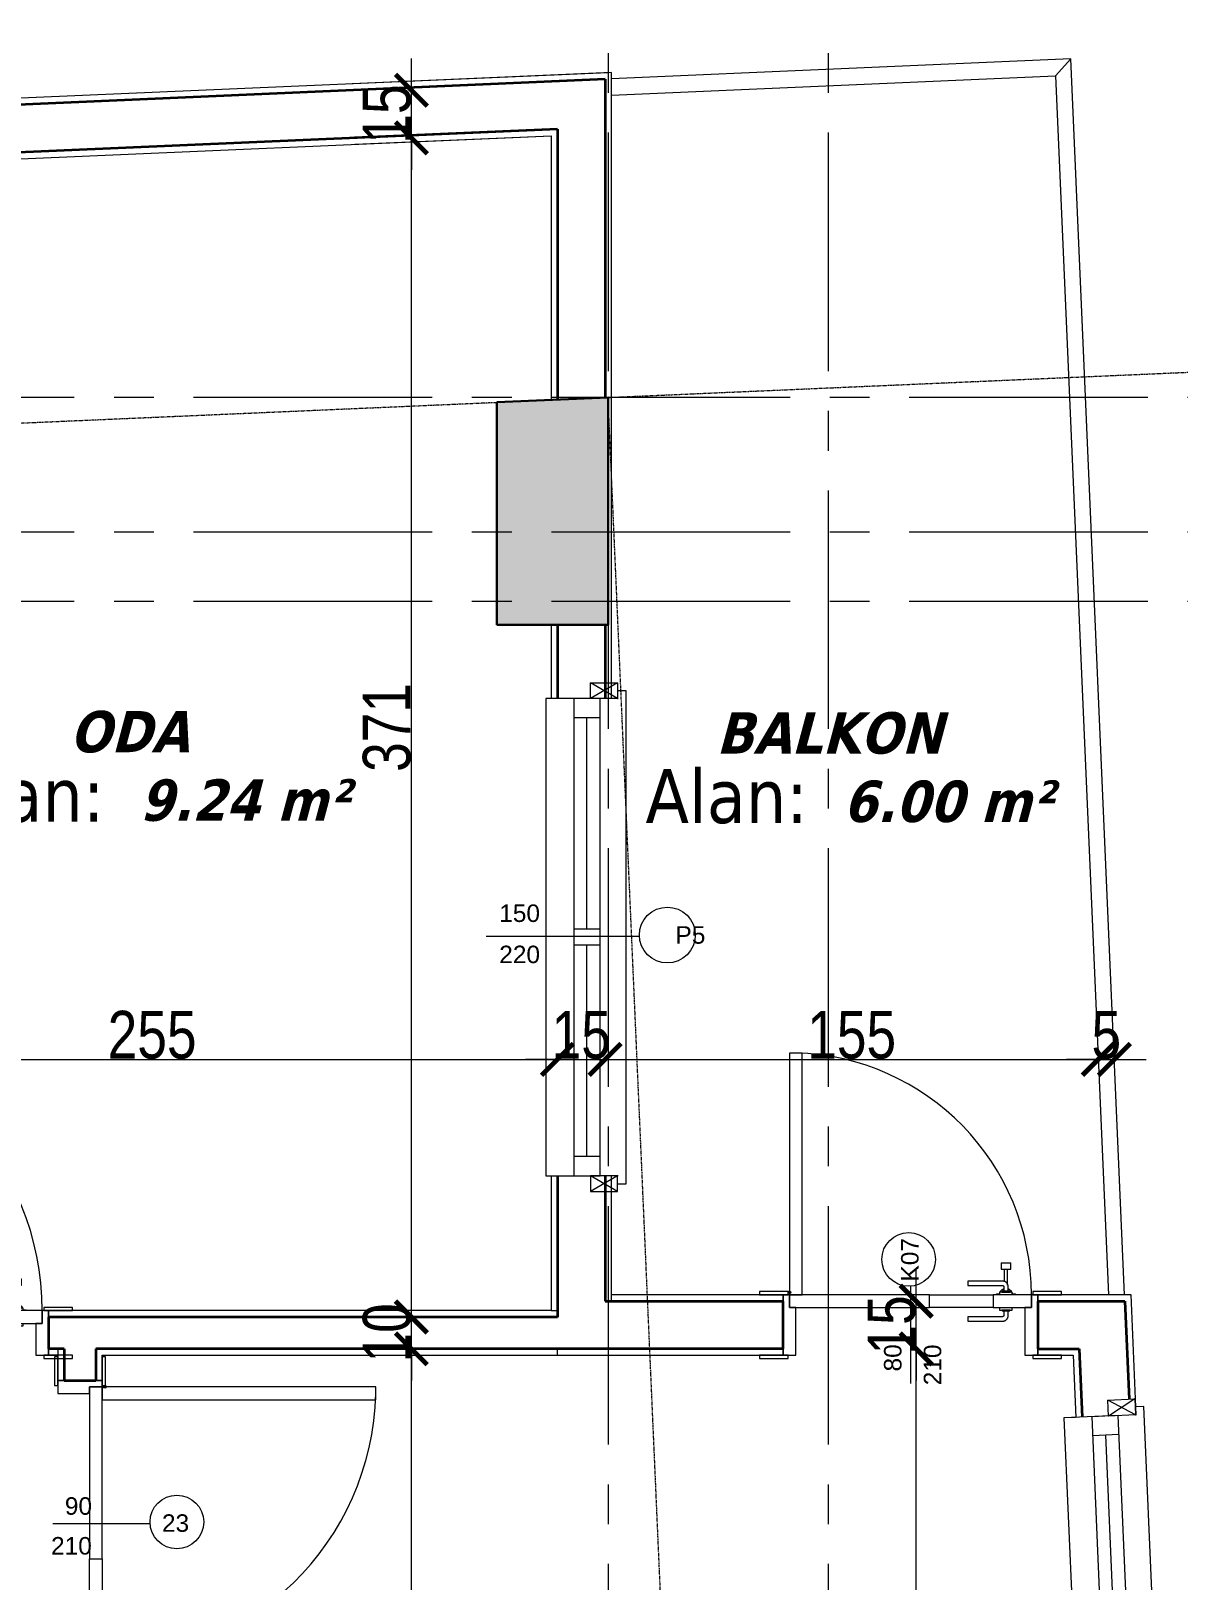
# Model space of a CAD drawing. Header units: millimetres. Extents: x 1373 to 40779, y 1939 to 6439.
# Drawn here: x 15272.8 to 15633.3, y 4583.9 to 5070.9 of the extents above; entities that cross this region are included whole.
import ezdxf

# ---------------------------------------------------------------- set-up
doc = ezdxf.new("R2010")
doc.units = ezdxf.units.MM
doc.linetypes.add('IMPORT-CENTER2', pattern=[112.5, 75, -12.5, 12.5, -12.5])
doc.linetypes.add('Sovrapposto', pattern=[0.396875, 0.238125, -0.15875])
for name, color, linetype, lineweight in [('A-AREA-IDEN', 2, 'Continuous', 18), ('A-DETL', 6, 'Continuous', 30), ('A-DETL-GENF', 92, 'Continuous', 18), ('A-DOOR', 31, 'Continuous', 18), ('A-DOOR-FRAM', 31, 'Continuous', 18), ('A-DOOR-IDEN', 31, 'Continuous', 18), ('A-FLOR-HRAL', 11, 'Continuous', 18), ('A-GLAZ', 151, 'Continuous', 18), ('A-GLAZ-IDEN', 152, 'Continuous', 18), ('A-GLAZ-SILL', 1, 'Continuous', 9), ('A-WALL', 20, 'Continuous', 9), ('A-WALL-FNSH', 113, 'Continuous', 18), ('ESYA', 3, 'Continuous', 25), ('HESAPLAMALAR', 2, 'Continuous', 30), ('OLCUIC', 241, 'Continuous', 20), ('S-GRID', 252, 'IMPORT-CENTER2', 5)]:
    doc.layers.add(name, color=color, linetype=linetype, lineweight=lineweight)
doc.styles.add('50', font='arial.ttf', dxfattribs={"width": 0.8})
doc.styles.add('Arial_4', font='arial.ttf', dxfattribs={"height": 5.5})
doc.styles.add('Tahoma_6', font='tahoma.ttf', dxfattribs={"height": 0.17})
doc.styles.add('Tahoma_B_I', font='', dxfattribs={"height": 11})
doc.styles.get('Tahoma_B_I').set_extended_font_data('Tahoma', italic=True, bold=True)
doc.dimstyles.new('NERGİS', dxfattribs={"dimtxt": 15, "dimasz": 10, "dimexe": 20, "dimexo": 150, "dimgap": 0, "dimtad": 1, "dimdec": 0, "dimzin": 1, "dimtxsty": '50', "dimblk": 'ARCHTICK', "dimcen": 0, "dimse1": 1, "dimse2": 1, "dimclrd": 56, "dimclrt": 56, "dimazin": 3, "dimtfac": 1, "dimtdec": 0, "dimtix": 1, "dimtmove": 2, "dimatfit": 2, "dimldrblk": 'DOTSMALL', "dimlwd": 0, "dimlwe": -1, "dimarcsym": 0})

# ---------------------------------------------------------------- blocks, each defined once
blk = doc.blocks.new('_MB_KAPI_CAMLI_B - _m_kapı_90_camlı-2078664-1_ NORMAL KAT')
at = {"layer": 'A-DOOR'}
for p, q in [((-44, 93), (-48, 93)), ((-48, 93), (-48, 7)), ((-44, 7), (-44, 93)), ((28.5, 17), (28.5, 15)), ((28.5, 17), (30, 17)), ((28.5, 15), (30, 15)), ((29.5, 15), (29.5, 11.05)), ((30, 17), (31.5, 17)), ((30, 15), (31.5, 15)), ((30.5, 10), (30.5, 15)), ((31.5, 15), (31.5, 17)), ((29, 11.3), (18, 11.3)), ((18, 11.3), (18, 9.9)), ((18, 9.9), (29, 9.9)), ((-48, 7), (-44, 7)), ((6, 7), (-48, 7)), ((-48, 7), (-48, 3)), ((6, 3), (6, 7)), ((6, 7), (26, 7)), ((38, 7), (26, 7)), ((26, 7), (26, 3)), ((27, 7.3), (27, 7)), ((27, 7.3), (28.04, 7.3)), ((28, 7.8), (28, 7)), ((28.09, 7.8), (28, 7.8)), ((28.67, 7.8), (28, 7.8)), ((28.67, 7.8), (31.33, 7.8)), ((28.78, 8.1), (28.78, 7.8)), ((28.94, 8.1), (28.78, 8.1)), ((31.22, 8.1), (28.78, 8.1)), ((29.3, 9.6), (29.3, 8.1)), ((30.7, 8.1), (30.7, 9.6)), ((31.22, 8.1), (31.06, 8.1)), ((31.22, 7.8), (31.22, 8.1)), ((32, 7.8), (31.33, 7.8)), ((32, 7.8), (31.91, 7.8)), ((31.96, 7.3), (33, 7.3)), ((32, 7), (32, 7.8)), ((33, 7), (33, 7.3)), ((40, 7), (38, 7)), ((38, 3), (38, 7)), ((-48, 3), (6, 3)), ((26, 3), (6, 3)), ((29, 0.1), (18, 0.1)), ((18, 0.1), (18, -1.3)), ((26, 3), (38, 3)), ((28, 3), (28, 2.2)), ((28, 2.2), (28.67, 2.2)), ((28, 2.2), (28.09, 2.2)), ((31.33, 2.2), (28.67, 2.2)), ((28.78, 2.2), (28.78, 1.9)), ((28.78, 1.9), (31.22, 1.9)), ((28.78, 1.9), (28.94, 1.9)), ((29.3, 1.9), (29.3, 0.4)), ((30.7, 0.4), (30.7, 1.9)), ((31.06, 1.9), (31.22, 1.9)), ((31.22, 1.9), (31.22, 2.2)), ((31.33, 2.2), (32, 2.2)), ((31.91, 2.2), (32, 2.2)), ((32, 2.2), (32, 3)), ((18, -1.3), (29, -1.3))]:
    blk.add_line(p, q, dxfattribs=at)
at = {"layer": 'A-DOOR', "flags": 128}
for points in [[(30.7, 9.6), (30.7, 9.67), (30.69, 9.74), (30.69, 9.8), (30.68, 9.87), (30.67, 9.94), (30.65, 10), (30.63, 10.07), (30.61, 10.13), (30.59, 10.2), (30.57, 10.26), (30.54, 10.32), (30.51, 10.39), (30.48, 10.44), (30.44, 10.5), (30.4, 10.56), (30.36, 10.62), (30.32, 10.67), (30.28, 10.72), (30.23, 10.77), (30.18, 10.82), (30.13, 10.87), (30.08, 10.91), (30.03, 10.95), (29.97, 10.99), (29.92, 11.03), (29.86, 11.07), (29.8, 11.1), (29.74, 11.13), (29.68, 11.16), (29.62, 11.18), (29.55, 11.21), (29.49, 11.23), (29.42, 11.25), (29.36, 11.26), (29.29, 11.28), (29.22, 11.29), (29.15, 11.29), (29.09, 11.3), (29.02, 11.3), (29, 11.3)], [(29, 9.9), (29.01, 9.9), (29.02, 9.9), (29.04, 9.9), (29.05, 9.9), (29.06, 9.89), (29.07, 9.89), (29.08, 9.89), (29.09, 9.88), (29.11, 9.88), (29.12, 9.88), (29.13, 9.87), (29.14, 9.87), (29.15, 9.86), (29.16, 9.85), (29.17, 9.85), (29.18, 9.84), (29.19, 9.83), (29.2, 9.83), (29.21, 9.82), (29.22, 9.81), (29.22, 9.8), (29.23, 9.79), (29.24, 9.78), (29.25, 9.77), (29.25, 9.76), (29.26, 9.75), (29.26, 9.74), (29.27, 9.73), (29.28, 9.72), (29.28, 9.71), (29.28, 9.7), (29.29, 9.69), (29.29, 9.67), (29.29, 9.66), (29.3, 9.65), (29.3, 9.64), (29.3, 9.63), (29.3, 9.62), (29.3, 9.6), (29.3, 9.6)], [(28.02, 7.3), (28.04, 7.38), (28.05, 7.46), (28.07, 7.53), (28.1, 7.61)], [(28.18, 7.83), (28.22, 7.91), (28.26, 7.98), (28.3, 8.05), (28.34, 8.11), (28.38, 8.18), (28.43, 8.24), (28.48, 8.3), (28.54, 8.36), (28.59, 8.42), (28.65, 8.48), (28.71, 8.53), (28.77, 8.58), (28.84, 8.63), (28.9, 8.67), (28.97, 8.72), (29.04, 8.75), (29.11, 8.79), (29.18, 8.83), (29.19, 8.83)], [(29.19, 8.83), (29.21, 8.84), (29.23, 8.85), (29.25, 8.86), (29.27, 8.87), (29.28, 8.88), (29.3, 8.89), (29.32, 8.91)], [(30.68, 8.91), (30.7, 8.9), (30.71, 8.88), (30.73, 8.87), (30.75, 8.86), (30.77, 8.85), (30.79, 8.84), (30.8, 8.83), (30.81, 8.83)], [(30.81, 8.83), (30.88, 8.8), (30.95, 8.76), (31.02, 8.72), (31.09, 8.68), (31.15, 8.63), (31.22, 8.59), (31.28, 8.54), (31.34, 8.48), (31.4, 8.43), (31.46, 8.37), (31.51, 8.31), (31.56, 8.25), (31.61, 8.19), (31.66, 8.12), (31.7, 8.06), (31.74, 7.99), (31.78, 7.92), (31.81, 7.84), (31.85, 7.77)], [(31.92, 7.55), (31.94, 7.47), (31.96, 7.39), (31.98, 7.31), (31.98, 7.3)], [(29, -1.3), (29.07, -1.3), (29.14, -1.29), (29.2, -1.29), (29.27, -1.28), (29.34, -1.27), (29.4, -1.25), (29.47, -1.23), (29.53, -1.21), (29.6, -1.19), (29.66, -1.17), (29.72, -1.14), (29.79, -1.11), (29.84, -1.08), (29.9, -1.04), (29.96, -1), (30.02, -0.96), (30.07, -0.92), (30.12, -0.88), (30.17, -0.83), (30.22, -0.78), (30.27, -0.73), (30.31, -0.68), (30.35, -0.63), (30.39, -0.57), (30.43, -0.52), (30.47, -0.46), (30.5, -0.4), (30.53, -0.34), (30.56, -0.28), (30.58, -0.22), (30.61, -0.15), (30.63, -0.09), (30.65, -0.02), (30.66, 0.04), (30.68, 0.11), (30.69, 0.18), (30.69, 0.25), (30.7, 0.31), (30.7, 0.38), (30.7, 0.4)], [(29.3, 0.4), (29.3, 0.39), (29.3, 0.38), (29.3, 0.36), (29.3, 0.35), (29.29, 0.34), (29.29, 0.33), (29.29, 0.32), (29.28, 0.31), (29.28, 0.29), (29.28, 0.28), (29.27, 0.27), (29.27, 0.26), (29.26, 0.25), (29.25, 0.24), (29.25, 0.23), (29.24, 0.22), (29.23, 0.21), (29.23, 0.2), (29.22, 0.19), (29.21, 0.18), (29.2, 0.18), (29.19, 0.17), (29.18, 0.16), (29.17, 0.15), (29.16, 0.15), (29.15, 0.14), (29.14, 0.14), (29.13, 0.13), (29.12, 0.12), (29.11, 0.12), (29.1, 0.12), (29.09, 0.11), (29.07, 0.11), (29.06, 0.11), (29.05, 0.1), (29.04, 0.1), (29.03, 0.1), (29.02, 0.1), (29, 0.1), (29, 0.1)]]:
    blk.add_lwpolyline(points, dxfattribs=at)
at = {"layer": 'A-DOOR'}
blk.add_circle((-48.06, 7.77), 0.42, dxfattribs=at)
blk.add_arc((-48, 7), 86.02, 0, 88.6357, dxfattribs=at)
at = {"layer": 'A-DOOR-FRAM'}
for p, q in [((-48.5, 8), (-57.5, 8)), ((-57.5, 8), (-57.5, 7)), ((-57.5, 7), (-48.5, 7)), ((-48, 7), (-50, 7)), ((-50, 7), (-50, -7)), ((-48.5, 7), (-48.5, 8)), ((-48, 3), (-48, 7)), ((40, 7), (38, 7)), ((38, 7), (38, 3)), ((47.5, 8), (38.5, 8)), ((38.5, 8), (38.5, 7)), ((38.5, 7), (47.5, 7)), ((40, -7), (40, 7)), ((47.5, 7), (47.5, 8)), ((-46, 3), (-48, 3)), ((-46, -7), (-46, 3)), ((38, 3), (36, 3)), ((36, 3), (36, -7)), ((-48.5, -7), (-57.5, -7)), ((-57.5, -7), (-57.5, -8)), ((-57.5, -8), (-48.5, -8)), ((-50, -7), (-46, -7)), ((-48.5, -8), (-48.5, -7)), ((36, -7), (40, -7)), ((47.5, -7), (38.5, -7)), ((38.5, -7), (38.5, -8)), ((38.5, -8), (47.5, -8)), ((47.5, -8), (47.5, -7))]:
    blk.add_line(p, q, dxfattribs=at)
blk = doc.blocks.new('_MB_KAPI_CAMLI_B - _m_kapı_80_camlı-2079422-1_ NORMAL KAT')
at = {"layer": 'A-DOOR'}
for p, q in [((-39, 85.5), (-43, 85.5)), ((-43, 85.5), (-43, 9.5)), ((-39, 9.5), (-39, 85.5)), ((23.5, 19.5), (23.5, 17.5)), ((23.5, 19.5), (25, 19.5)), ((25, 19.5), (26.5, 19.5)), ((26.5, 17.5), (26.5, 19.5)), ((23.5, 17.5), (25, 17.5)), ((24.5, 17.5), (24.5, 13.55)), ((25, 17.5), (26.5, 17.5)), ((25.5, 12.5), (25.5, 17.5)), ((24, 13.8), (13, 13.8)), ((13, 13.8), (13, 12.4)), ((13, 12.4), (24, 12.4)), ((22, 9.8), (22, 9.5)), ((22, 9.8), (23.04, 9.8)), ((23, 10.3), (23, 9.5)), ((23.09, 10.3), (23, 10.3)), ((23.67, 10.3), (23, 10.3)), ((23.67, 10.3), (26.33, 10.3)), ((23.78, 10.6), (23.78, 10.3)), ((23.94, 10.6), (23.78, 10.6)), ((26.22, 10.6), (23.78, 10.6)), ((24.3, 12.1), (24.3, 10.6)), ((25.7, 10.6), (25.7, 12.1)), ((26.22, 10.6), (26.06, 10.6)), ((26.22, 10.3), (26.22, 10.6)), ((27, 10.3), (26.33, 10.3)), ((27, 10.3), (26.91, 10.3)), ((26.96, 9.8), (28, 9.8)), ((27, 9.5), (27, 10.3)), ((28, 9.5), (28, 9.8)), ((-43, 9.5), (-39, 9.5)), ((1, 9.5), (-43, 9.5)), ((-43, 9.5), (-43, 5.5)), ((-43, 5.5), (1, 5.5)), ((1, 5.5), (1, 9.5)), ((1, 9.5), (21, 9.5)), ((21, 5.5), (1, 5.5)), ((33, 9.5), (21, 9.5)), ((21, 9.5), (21, 5.5)), ((21, 5.5), (33, 5.5)), ((23, 5.5), (23, 4.7)), ((27, 4.7), (27, 5.5)), ((35, 9.5), (33, 9.5)), ((33, 5.5), (33, 9.5)), ((24, 2.6), (13, 2.6)), ((13, 2.6), (13, 1.2)), ((13, 1.2), (24, 1.2)), ((23, 4.7), (23.67, 4.7)), ((23, 4.7), (23.09, 4.7)), ((26.33, 4.7), (23.67, 4.7)), ((23.78, 4.7), (23.78, 4.4)), ((23.78, 4.4), (26.22, 4.4)), ((23.78, 4.4), (23.94, 4.4)), ((24.3, 4.4), (24.3, 2.9)), ((25.7, 2.9), (25.7, 4.4)), ((26.06, 4.4), (26.22, 4.4)), ((26.22, 4.4), (26.22, 4.7)), ((26.33, 4.7), (27, 4.7)), ((26.91, 4.7), (27, 4.7))]:
    blk.add_line(p, q, dxfattribs=at)
at = {"layer": 'A-DOOR', "flags": 128}
for points in [[(23.02, 9.8), (23.04, 9.88), (23.05, 9.96), (23.07, 10.03), (23.1, 10.11)], [(23.18, 10.33), (23.22, 10.41), (23.26, 10.48), (23.3, 10.55), (23.34, 10.61), (23.38, 10.68), (23.43, 10.74), (23.48, 10.8), (23.54, 10.86), (23.59, 10.92), (23.65, 10.98), (23.71, 11.03), (23.77, 11.08), (23.84, 11.13), (23.9, 11.17), (23.97, 11.22), (24.04, 11.25), (24.11, 11.29), (24.18, 11.33), (24.19, 11.33)], [(25.7, 12.1), (25.7, 12.17), (25.69, 12.24), (25.69, 12.3), (25.68, 12.37), (25.67, 12.44), (25.65, 12.5), (25.63, 12.57), (25.61, 12.63), (25.59, 12.7), (25.57, 12.76), (25.54, 12.82), (25.51, 12.89), (25.48, 12.94), (25.44, 13), (25.4, 13.06), (25.36, 13.12), (25.32, 13.17), (25.28, 13.22), (25.23, 13.27), (25.18, 13.32), (25.13, 13.37), (25.08, 13.41), (25.03, 13.45), (24.97, 13.49), (24.92, 13.53), (24.86, 13.57), (24.8, 13.6), (24.74, 13.63), (24.68, 13.66), (24.62, 13.68), (24.55, 13.71), (24.49, 13.73), (24.42, 13.75), (24.36, 13.76), (24.29, 13.78), (24.22, 13.79), (24.15, 13.79), (24.09, 13.8), (24.02, 13.8), (24, 13.8)], [(24, 12.4), (24.01, 12.4), (24.02, 12.4), (24.04, 12.4), (24.05, 12.4), (24.06, 12.39), (24.07, 12.39), (24.08, 12.39), (24.09, 12.38), (24.11, 12.38), (24.12, 12.38), (24.13, 12.37), (24.14, 12.37), (24.15, 12.36), (24.16, 12.35), (24.17, 12.35), (24.18, 12.34), (24.19, 12.33), (24.2, 12.33), (24.21, 12.32), (24.22, 12.31), (24.22, 12.3), (24.23, 12.29), (24.24, 12.28), (24.25, 12.27), (24.25, 12.26), (24.26, 12.25), (24.26, 12.24), (24.27, 12.23), (24.28, 12.22), (24.28, 12.21), (24.28, 12.2), (24.29, 12.19), (24.29, 12.17), (24.29, 12.16), (24.3, 12.15), (24.3, 12.14), (24.3, 12.13), (24.3, 12.12), (24.3, 12.1), (24.3, 12.1)], [(24.19, 11.33), (24.21, 11.34), (24.23, 11.35), (24.25, 11.36), (24.27, 11.37), (24.28, 11.38), (24.3, 11.39), (24.32, 11.41)], [(25.68, 11.41), (25.7, 11.4), (25.71, 11.38), (25.73, 11.37), (25.75, 11.36), (25.77, 11.35), (25.79, 11.34), (25.8, 11.33), (25.81, 11.33)], [(25.81, 11.33), (25.88, 11.3), (25.95, 11.26), (26.02, 11.22), (26.09, 11.18), (26.15, 11.13), (26.22, 11.09), (26.28, 11.04), (26.34, 10.98), (26.4, 10.93), (26.46, 10.87), (26.51, 10.81), (26.56, 10.75), (26.61, 10.69), (26.66, 10.62), (26.7, 10.56), (26.74, 10.49), (26.78, 10.42), (26.81, 10.34), (26.85, 10.27)], [(26.92, 10.05), (26.94, 9.97), (26.96, 9.89), (26.98, 9.81), (26.98, 9.8)], [(24, 1.2), (24.07, 1.2), (24.14, 1.21), (24.2, 1.21), (24.27, 1.22), (24.34, 1.23), (24.4, 1.25), (24.47, 1.27), (24.53, 1.29), (24.6, 1.31), (24.66, 1.33), (24.72, 1.36), (24.79, 1.39), (24.84, 1.42), (24.9, 1.46), (24.96, 1.5), (25.02, 1.54), (25.07, 1.58), (25.12, 1.62), (25.17, 1.67), (25.22, 1.72), (25.27, 1.77), (25.31, 1.82), (25.35, 1.87), (25.39, 1.93), (25.43, 1.98), (25.47, 2.04), (25.5, 2.1), (25.53, 2.16), (25.56, 2.22), (25.58, 2.28), (25.61, 2.35), (25.63, 2.41), (25.65, 2.48), (25.66, 2.54), (25.68, 2.61), (25.69, 2.68), (25.69, 2.75), (25.7, 2.81), (25.7, 2.88), (25.7, 2.9)], [(24.3, 2.9), (24.3, 2.89), (24.3, 2.88), (24.3, 2.86), (24.3, 2.85), (24.29, 2.84), (24.29, 2.83), (24.29, 2.82), (24.28, 2.81), (24.28, 2.79), (24.28, 2.78), (24.27, 2.77), (24.27, 2.76), (24.26, 2.75), (24.25, 2.74), (24.25, 2.73), (24.24, 2.72), (24.23, 2.71), (24.23, 2.7), (24.22, 2.69), (24.21, 2.68), (24.2, 2.68), (24.19, 2.67), (24.18, 2.66), (24.17, 2.65), (24.16, 2.65), (24.15, 2.64), (24.14, 2.64), (24.13, 2.63), (24.12, 2.62), (24.11, 2.62), (24.1, 2.62), (24.09, 2.61), (24.07, 2.61), (24.06, 2.61), (24.05, 2.6), (24.04, 2.6), (24.03, 2.6), (24.02, 2.6), (24, 2.6), (24, 2.6)]]:
    blk.add_lwpolyline(points, dxfattribs=at)
at = {"layer": 'A-DOOR'}
blk.add_circle((-43.06, 10.27), 0.42, dxfattribs=at)
blk.add_arc((-43, 9.5), 76.02, 0, 88.5487, dxfattribs=at)
at = {"layer": 'A-DOOR-FRAM'}
for p, q in [((-43.5, 10.5), (-52.5, 10.5)), ((-52.5, 10.5), (-52.5, 9.5)), ((-43.5, 9.5), (-43.5, 10.5)), ((42.5, 10.5), (33.5, 10.5)), ((33.5, 10.5), (33.5, 9.5)), ((42.5, 9.5), (42.5, 10.5)), ((-52.5, 9.5), (-43.5, 9.5)), ((-43, 9.5), (-45, 9.5)), ((-45, 9.5), (-45, -9.5)), ((-43, 5.5), (-43, 9.5)), ((-41, 5.5), (-43, 5.5)), ((-41, -9.5), (-41, 5.5)), ((33, 5.5), (31, 5.5)), ((31, 5.5), (31, -9.5)), ((35, 9.5), (33, 9.5)), ((33, 9.5), (33, 5.5)), ((33.5, 9.5), (42.5, 9.5)), ((35, -9.5), (35, 9.5)), ((-43.5, -9.5), (-52.5, -9.5)), ((-52.5, -9.5), (-52.5, -10.5)), ((-45, -9.5), (-41, -9.5)), ((-43.5, -10.5), (-43.5, -9.5)), ((31, -9.5), (35, -9.5)), ((42.5, -9.5), (33.5, -9.5)), ((33.5, -9.5), (33.5, -10.5)), ((42.5, -10.5), (42.5, -9.5)), ((-52.5, -10.5), (-43.5, -10.5)), ((33.5, -10.5), (42.5, -10.5))]:
    blk.add_line(p, q, dxfattribs=at)
blk = doc.blocks.new('Dbl Plain - 150-150 2-1964452-1_ NORMAL KAT')
at = {"layer": 'A-GLAZ'}
for p, q in [((-103.5, 14.1), (-103.5, -2.95)), ((46.5, 14.1), (-103.5, 14.1)), ((46.5, -2.95), (46.5, 14.1)), ((46.5, 5.35), (-103.5, 5.35)), ((-103.5, 5.35), (-103.5, -2.95)), ((-97.5, -2.95), (-97.5, 5.35)), ((-31, -2.95), (-31, 5.35)), ((-26, -2.95), (-26, 5.35)), ((40.5, -2.95), (40.5, 5.35)), ((46.5, -2.95), (46.5, 5.35)), ((-108.5, -8.4), (-103.5, 0.1)), ((-103.5, -8.4), (-108.5, 0.1)), ((-108.5, 0.1), (-108.5, -8.4)), ((-103.5, 0.1), (-108.5, 0.1)), ((-103.5, -8.4), (-103.5, 0.1)), ((-97.5, 1.2), (-31, 1.2)), ((-26, 1.2), (40.5, 1.2)), ((51.5, -8.4), (46.5, 0.1)), ((46.5, -8.4), (51.5, 0.1)), ((46.5, -8.4), (46.5, 0.1)), ((46.5, 0.1), (51.5, 0.1)), ((51.5, 0.1), (51.5, -8.4)), ((-103.5, -2.95), (46.5, -2.95)), ((-103.5, -2.95), (46.5, -2.95)), ((-108.5, -8.4), (-103.5, -8.4)), ((-106, -8.65), (-106, -11.15)), ((51.5, -8.4), (46.5, -8.4)), ((49, -11.15), (49, -8.65)), ((-106, -11.15), (49, -11.15))]:
    blk.add_line(p, q, dxfattribs=at)
at = {"layer": 'A-GLAZ-SILL'}
for p, q in [((-103.5, 14.1), (-103.5, 10.47)), ((46.5, 14.1), (-103.5, 14.1)), ((46.5, 10.47), (46.5, 14.1))]:
    blk.add_line(p, q, dxfattribs=at)
blk = doc.blocks.new('Railing - Railing-2083142-1_ NORMAL KAT')
at = {"layer": 'A-FLOR-HRAL'}
for p, q in [((1188.59, 605.57), (1044.17, 599.28)), ((1183.74, 600.27), (1188.59, 605.57)), ((1205.5, 217.04), (1188.59, 605.57)), ((1044.17, 594.2), (1183.74, 600.27)), ((1183.74, 600.27), (1200.42, 217.04))]:
    blk.add_line(p, q, dxfattribs=at)
blk = doc.blocks.new('_MB_TASLAK_MAHALL_ETİKETİ_50_ÖL1 - _MB_1_100 ODA ETİKETİ 2-1849262-1_ NORMAL KAT')
at = {"layer": 'A-AREA-IDEN', "insert": (-0.1168, 0.0189), "char_height": 0.17, "width": 0.633333, "attachment_point": 1, "style": 'Tahoma_6'}
blk.add_mtext('Alan:', dxfattribs=at)
blk = doc.blocks.new('emrah_2mm - emrah_2mm-1801637-1_ NORMAL KAT')
at = {"layer": 'A-DOOR-IDEN'}
blk.add_line((0.2205, 0), (-0.085, 0), dxfattribs=at)
blk.add_circle((0.3046, 0.0056), 0.0843, dxfattribs=at)
blk = doc.blocks.new('_ArchTick')
at = {"color": 0, "linetype": 'ByBlock', "const_width": 0.15}
blk.add_lwpolyline([(-0.5, -0.5), (0.5, 0.5)], dxfattribs=at)
blk = doc.blocks.new('*D17783')
at = {"layer": 'Defpoints', "color": 0, "transparency": 16777216}
for p in [(15372.33, 4656.56), (15392.33, 4656.56), (15372.33, 4381.56)]:
    blk.add_point(p, dxfattribs=at)
at = {"layer": 'OLCUIC', "color": 56, "lineweight": 0, "transparency": 16777216}
blk.add_line((15392.33, 4381.56), (15392.33, 4656.56), dxfattribs=at)
at = {"layer": 'OLCUIC', "color": 56, "lineweight": 0, "transparency": 16777216, "xscale": 10, "yscale": 10, "zscale": 10}
for p, rotation in [((15392.33, 4656.56), 90), ((15392.33, 4381.56), 270)]:
    blk.add_blockref('_ArchTick', p, dxfattribs=dict(at, rotation=rotation))
at = {"layer": 'OLCUIC', "color": 56, "transparency": 16777216, "insert": (15384.67, 4519.06), "char_height": 15, "width": 1.1952, "attachment_point": 5, "rotation": 90, "style": '50'}
blk.add_mtext('275', dxfattribs=at)
blk = doc.blocks.new('_DotSmall')
at = {"layer": 'ESYA', "color": 0, "const_width": 0.5}
blk.add_lwpolyline([(-0.0625, 0, 1), (0.0625, 0, 1)], format="xyb", close=True, dxfattribs=at)
blk = doc.blocks.new('*D17784')
at = {"layer": 'Defpoints', "color": 0, "transparency": 16777216}
for p in [(15372.33, 4666.56), (15392.33, 4666.56), (15372.33, 4656.56)]:
    blk.add_point(p, dxfattribs=at)
at = {"layer": 'OLCUIC', "color": 56, "lineweight": 0, "transparency": 16777216}
for p, q in [((15392.33, 4666.56), (15392.33, 4676.56)), ((15392.33, 4656.56), (15392.33, 4666.56)), ((15392.33, 4656.56), (15392.33, 4646.56))]:
    blk.add_line(p, q, dxfattribs=at)
at = {"layer": 'OLCUIC', "color": 56, "lineweight": 0, "transparency": 16777216, "xscale": 10, "yscale": 10, "zscale": 10}
for p, rotation in [((15392.33, 4666.56), 270), ((15392.33, 4656.56), 90)]:
    blk.add_blockref('_ArchTick', p, dxfattribs=dict(at, rotation=rotation))
at = {"layer": 'OLCUIC', "color": 56, "transparency": 16777216, "insert": (15384.67, 4661.56), "char_height": 15, "width": 0.7968, "attachment_point": 5, "rotation": 90, "style": '50'}
blk.add_mtext('10', dxfattribs=at)
blk = doc.blocks.new('*D17785')
at = {"layer": 'Defpoints', "color": 0, "transparency": 16777216}
for p in [(15372.33, 5037.27), (15392.33, 5037.27), (15372.33, 4666.56)]:
    blk.add_point(p, dxfattribs=at)
at = {"layer": 'OLCUIC', "color": 56, "lineweight": 0, "transparency": 16777216}
blk.add_line((15392.33, 4666.56), (15392.33, 5037.27), dxfattribs=at)
at = {"layer": 'OLCUIC', "color": 56, "lineweight": 0, "transparency": 16777216, "xscale": 10, "yscale": 10, "zscale": 10}
for p, rotation in [((15392.33, 5037.27), 90), ((15392.33, 4666.56), 270)]:
    blk.add_blockref('_ArchTick', p, dxfattribs=dict(at, rotation=rotation))
at = {"layer": 'OLCUIC', "color": 56, "transparency": 16777216, "insert": (15384.66, 4851.92), "char_height": 15, "width": 0.7968, "attachment_point": 5, "rotation": 90, "style": '50'}
blk.add_mtext('371', dxfattribs=at)
blk = doc.blocks.new('*D17786')
at = {"layer": 'Defpoints', "color": 0, "transparency": 16777216}
for p in [(15372.33, 5052.26), (15392.33, 5052.26), (15372.33, 5037.27)]:
    blk.add_point(p, dxfattribs=at)
at = {"layer": 'OLCUIC', "color": 56, "lineweight": 0, "transparency": 16777216}
for p, q in [((15392.33, 5052.26), (15392.33, 5062.26)), ((15392.33, 5037.27), (15392.33, 5052.26)), ((15392.33, 5037.27), (15392.33, 5027.27))]:
    blk.add_line(p, q, dxfattribs=at)
at = {"layer": 'OLCUIC', "color": 56, "lineweight": 0, "transparency": 16777216, "xscale": 10, "yscale": 10, "zscale": 10}
for p, rotation in [((15392.33, 5052.26), 270), ((15392.33, 5037.27), 90)]:
    blk.add_blockref('_ArchTick', p, dxfattribs=dict(at, rotation=rotation))
at = {"layer": 'OLCUIC', "color": 56, "transparency": 16777216, "insert": (15384.67, 5044.76), "char_height": 15, "width": 1.1952, "attachment_point": 5, "rotation": 90, "style": '50'}
blk.add_mtext('15', dxfattribs=at)
blk = doc.blocks.new('*D17796')
at = {"layer": 'Defpoints', "color": 0, "transparency": 16777216}
for p in [(15531.01, 4656.56), (15551.01, 4656.56), (15531.01, 4381.56)]:
    blk.add_point(p, dxfattribs=at)
at = {"layer": 'OLCUIC', "color": 56, "lineweight": 0, "transparency": 16777216}
blk.add_line((15551.01, 4381.56), (15551.01, 4656.56), dxfattribs=at)
at = {"layer": 'OLCUIC', "color": 56, "lineweight": 0, "transparency": 16777216, "xscale": 10, "yscale": 10, "zscale": 10}
for p, rotation in [((15551.01, 4656.56), 90), ((15551.01, 4381.56), 270)]:
    blk.add_blockref('_ArchTick', p, dxfattribs=dict(at, rotation=rotation))
at = {"layer": 'OLCUIC', "color": 56, "transparency": 16777216, "insert": (15543.35, 4519.06), "char_height": 15, "width": 1.1952, "attachment_point": 5, "rotation": 90, "style": '50'}
blk.add_mtext('275', dxfattribs=at)
blk = doc.blocks.new('*D17797')
at = {"layer": 'Defpoints', "color": 0, "transparency": 16777216}
for p in [(15531.01, 4671.56), (15551.01, 4671.56), (15531.01, 4656.56)]:
    blk.add_point(p, dxfattribs=at)
at = {"layer": 'OLCUIC', "color": 56, "lineweight": 0, "transparency": 16777216}
for p, q in [((15551.01, 4671.56), (15551.01, 4681.56)), ((15551.01, 4656.56), (15551.01, 4671.56)), ((15551.01, 4656.56), (15551.01, 4646.56))]:
    blk.add_line(p, q, dxfattribs=at)
at = {"layer": 'OLCUIC', "color": 56, "lineweight": 0, "transparency": 16777216, "xscale": 10, "yscale": 10, "zscale": 10}
for p, rotation in [((15551.01, 4671.56), 270), ((15551.01, 4656.56), 90)]:
    blk.add_blockref('_ArchTick', p, dxfattribs=dict(at, rotation=rotation))
at = {"layer": 'OLCUIC', "color": 56, "transparency": 16777216, "insert": (15543.35, 4664.06), "char_height": 15, "width": 0.7968, "attachment_point": 5, "rotation": 90, "style": '50'}
blk.add_mtext('15', dxfattribs=at)
blk = doc.blocks.new('*D18082')
at = {"layer": 'Defpoints', "color": 0, "transparency": 16777216}
for p in [(15183.42, 4747.55), (15438.24, 4747.55), (15438.24, 4747.55)]:
    blk.add_point(p, dxfattribs=at)
at = {"layer": 'OLCUIC', "color": 56, "lineweight": 0, "transparency": 16777216}
blk.add_line((15183.42, 4747.55), (15438.24, 4747.55), dxfattribs=at)
at = {"layer": 'OLCUIC', "color": 56, "lineweight": 0, "transparency": 16777216, "xscale": 10, "yscale": 10, "zscale": 10, "rotation": 180}
blk.add_blockref('_ArchTick', (15183.42, 4747.55), dxfattribs=at)
at = {"layer": 'OLCUIC', "color": 56, "lineweight": 0, "transparency": 16777216, "xscale": 10, "yscale": 10, "zscale": 10}
blk.add_blockref('_ArchTick', (15438.24, 4747.55), dxfattribs=at)
at = {"layer": 'OLCUIC', "color": 56, "transparency": 16777216, "insert": (15310.83, 4755.21), "char_height": 15, "attachment_point": 5, "style": '50'}
blk.add_mtext('255', dxfattribs=at)
blk = doc.blocks.new('*D18083')
at = {"layer": 'Defpoints', "color": 0, "transparency": 16777216}
for p in [(15438.24, 4747.55), (15453.24, 4747.55), (15453.24, 4747.55)]:
    blk.add_point(p, dxfattribs=at)
at = {"layer": 'OLCUIC', "color": 56, "lineweight": 0, "transparency": 16777216}
for p, q in [((15438.24, 4747.55), (15428.24, 4747.55)), ((15438.24, 4747.55), (15453.24, 4747.55)), ((15453.24, 4747.55), (15463.24, 4747.55))]:
    blk.add_line(p, q, dxfattribs=at)
at = {"layer": 'OLCUIC', "color": 56, "lineweight": 0, "transparency": 16777216, "xscale": 10, "yscale": 10, "zscale": 10}
blk.add_blockref('_ArchTick', (15438.24, 4747.55), dxfattribs=at)
at = {"layer": 'OLCUIC', "color": 56, "lineweight": 0, "transparency": 16777216, "xscale": 10, "yscale": 10, "zscale": 10, "rotation": 180}
blk.add_blockref('_ArchTick', (15453.24, 4747.55), dxfattribs=at)
at = {"layer": 'OLCUIC', "color": 56, "transparency": 16777216, "insert": (15445.74, 4755.21), "char_height": 15, "attachment_point": 5, "style": '50'}
blk.add_mtext('15', dxfattribs=at)
blk = doc.blocks.new('*D18084')
at = {"layer": 'Defpoints', "color": 0, "transparency": 16777216}
for p in [(15453.24, 4747.55), (15608.27, 4747.55), (15608.27, 4747.55)]:
    blk.add_point(p, dxfattribs=at)
at = {"layer": 'OLCUIC', "color": 56, "lineweight": 0, "transparency": 16777216}
blk.add_line((15453.24, 4747.55), (15608.27, 4747.55), dxfattribs=at)
at = {"layer": 'OLCUIC', "color": 56, "lineweight": 0, "transparency": 16777216, "xscale": 10, "yscale": 10, "zscale": 10, "rotation": 180}
blk.add_blockref('_ArchTick', (15453.24, 4747.55), dxfattribs=at)
at = {"layer": 'OLCUIC', "color": 56, "lineweight": 0, "transparency": 16777216, "xscale": 10, "yscale": 10, "zscale": 10}
blk.add_blockref('_ArchTick', (15608.27, 4747.55), dxfattribs=at)
at = {"layer": 'OLCUIC', "color": 56, "transparency": 16777216, "insert": (15530.75, 4755.21), "char_height": 15, "attachment_point": 5, "style": '50'}
blk.add_mtext('155', dxfattribs=at)
blk = doc.blocks.new('*D18085')
at = {"layer": 'Defpoints', "color": 0, "transparency": 16777216}
for p in [(15608.27, 4747.55), (15613.35, 4747.55), (15613.35, 4747.55)]:
    blk.add_point(p, dxfattribs=at)
at = {"layer": 'OLCUIC', "color": 56, "lineweight": 0, "transparency": 16777216}
for p, q in [((15608.27, 4747.55), (15598.27, 4747.55)), ((15608.27, 4747.55), (15613.35, 4747.55)), ((15613.35, 4747.55), (15623.35, 4747.55))]:
    blk.add_line(p, q, dxfattribs=at)
at = {"layer": 'OLCUIC', "color": 56, "lineweight": 0, "transparency": 16777216, "xscale": 10, "yscale": 10, "zscale": 10}
blk.add_blockref('_ArchTick', (15608.27, 4747.55), dxfattribs=at)
at = {"layer": 'OLCUIC', "color": 56, "lineweight": 0, "transparency": 16777216, "xscale": 10, "yscale": 10, "zscale": 10, "rotation": 180}
blk.add_blockref('_ArchTick', (15613.35, 4747.55), dxfattribs=at)
at = {"layer": 'OLCUIC', "color": 56, "transparency": 16777216, "insert": (15610.81, 4755.18), "char_height": 15, "attachment_point": 5, "style": '50'}
blk.add_mtext('5', dxfattribs=at)
blk = doc.blocks.new('TR_Pencere_pozu_04_saga_uste_1_5mm - TR_Pencere_pozu_04_saga_uste_1_5mm-1434201-1_ NORMAL KAT')
at = {"layer": 'A-GLAZ-IDEN'}
blk.add_line((0.2924, 0), (-0.1896, 0), dxfattribs=at)
blk.add_circle((0.38, 0.0044), 0.0878, dxfattribs=at)
blk = doc.blocks.new('A$C927df033')
at = {"layer": 'A-WALL-FNSH', "color": 7, "lineweight": 9}
for p, q in [((41.26, 155), (41.51, 155)), ((41.51, 5), (41.26, 5))]:
    blk.add_line(p, q, dxfattribs=at)
at = {"layer": 'A-GLAZ', "rotation": 90.0000000000013}
blk.add_blockref('Dbl Plain - 150-150 2-1964452-1_ NORMAL KAT', (32.86, 108.5), dxfattribs=at)
at = {"layer": 'A-GLAZ-IDEN', "xscale": 99.99999999999996, "yscale": 99.99999999999996, "zscale": 99.99999999999996}
blk.add_blockref('TR_Pencere_pozu_04_saga_uste_1_5mm - TR_Pencere_pozu_04_saga_uste_1_5mm-1434201-1_ NORMAL KAT', (18.96, 80.24), dxfattribs=at)
at = {"layer": 'A-GLAZ-IDEN', "char_height": 5.5, "attachment_point": 1, "style": 'Arial_4'}
for s, insert, width in [('150', (4.11, 90.29), 14.4304), ('P5', (59.52, 83.46), 9.6202), ('220', (4.11, 77.34), 14.4304)]:
    blk.add_mtext(s, dxfattribs=dict(at, insert=insert, width=width))

msp = doc.modelspace()

# ---------------------------------------------------------------- hatches: boundary and pattern name
at = {"layer": 'A-DETL-GENF'}
h = msp.add_hatch(dxfattribs=at)
h.set_pattern_fill('FP_21', color=153, style=0, pattern_type=2)
h.set_pattern_definition([(45, (14411.07, 4456.518), (-17.9605, 17.9605), []), (45, (14429.03, 4456.518), (-17.9605, 17.9605), [12.7, -12.7])])
h.paths.add_polyline_path([(13955.42, 3375.28), (13955.42, 3445.28), (13920.42, 3445.28), (13920.42, 3375.28)])
h.paths.add_polyline_path([(15523.4, 3375.28), (15523.4, 3410.28), (15453.4, 3410.28), (15453.4, 3375.28), (15464.63, 3375.28)])
h.paths.add_polyline_path([(13405.71, 3375.28), (13475.71, 3375.28), (13475.71, 3410.28), (13405.71, 3410.28)])
h.paths.add_polyline_path([(14475.42, 3375.28), (14475.42, 3445.28), (14440.42, 3445.28), (14440.42, 3375.28)])
h.paths.add_polyline_path([(15010.42, 3375.28), (15045.42, 3375.28), (15045.42, 3445.28), (15010.42, 3445.28)])
h.paths.add_polyline_path([(15502.98, 3841.56), (15501.44, 3876.56), (15431.44, 3876.56), (15431.44, 3841.56), (15464.63, 3841.56)])
h.paths.add_polyline_path([(15045.42, 3841.56), (15045.42, 3951.56), (14855.42, 3951.56), (14855.42, 3926.56), (15020.42, 3926.56), (15020.42, 3841.56)])
h.paths.add_polyline_path([(13950.42, 3841.56), (13950.42, 3951.56), (13920.42, 3951.56), (13920.42, 3841.56)])
h.paths.add_polyline_path([(13405.71, 3841.56), (13475.71, 3841.56), (13475.71, 3876.56), (13405.71, 3876.56)])
h.paths.add_polyline_path([(14615.42, 3926.56), (14615.42, 4216.56), (14590.42, 4216.56), (14590.42, 3926.56)])
h.paths.add_polyline_path([(14434.13, 3926.56), (14465.42, 3926.56), (14465.42, 3951.56), (14400.42, 3951.56), (14400.42, 4216.56), (14375.42, 4216.56), (14375.42, 3926.56)])
h.paths.add_polyline_path([(15479.98, 4366.56), (15478.45, 4401.56), (15408.45, 4401.56), (15408.45, 4366.56), (15464.63, 4366.56)])
h.paths.add_polyline_path([(14880.42, 4366.56), (14880.42, 4401.56), (14810.42, 4401.56), (14810.42, 4366.56), (14820.57, 4366.56)])
h.paths.add_polyline_path([(14480.42, 4366.56), (14480.42, 4401.56), (14375.42, 4401.56), (14375.42, 4366.56), (14434.13, 4366.56)])
h.paths.add_polyline_path([(13967.42, 4366.56), (13967.42, 4391.56), (13817.42, 4391.56), (13817.42, 4366.56), (13918.88, 4366.56)])
h.paths.add_polyline_path([(13475.71, 4366.56), (13475.71, 4401.56), (13405.71, 4401.56), (13405.71, 4366.56)])
h.paths.add_polyline_path([(13440.71, 4821.52), (13440.71, 4891.52), (13405.71, 4891.52), (13405.71, 4821.52)])
h.paths.add_polyline_path([(13852.42, 4829.38), (13852.42, 4900.05), (13817.42, 4899.38), (13817.42, 4829.38)])
h.paths.add_polyline_path([(14445.49, 4841.77), (14480.49, 4841.77), (14480.49, 4913.29), (14445.49, 4911.77), (14445.49, 4889.6)])
h.paths.add_polyline_path([(14835.42, 4857.21), (14835.42, 4928.73), (14800.49, 4927.21), (14800.49, 4857.21)])
h.paths.add_polyline_path([(15454.18, 4884.14), (15454.18, 4955.66), (15419.18, 4954.14), (15419.18, 4884.14)])

# ---------------------------------------------------------------- linework, layer by layer
at = {"layer": 'A-DETL'}
for p, q in [((15454.18, 4955.66), (15419.18, 4954.14)), ((15419.18, 4954.14), (15419.18, 4884.14)), ((15454.18, 4884.14), (15454.18, 4955.66)), ((15419.18, 4884.14), (15454.18, 4884.14))]:
    msp.add_line(p, q, dxfattribs=at)
at = {"layer": 'A-WALL', "lineweight": 35}
for p, q in [((15453.24, 5055.72), (15089.05, 5039.87)), ((15453.24, 5055.72), (15378.78, 5052.47)), ((15453.24, 5055.72), (15453.24, 4955.62)), ((15438.24, 5040.05), (15183.42, 5028.96)), ((15438.24, 5040.05), (15374.43, 5037.27)), ((15438.24, 5040.05), (15438.24, 4954.97)), ((15438.24, 4884.14), (15438.24, 4860.97)), ((15453.24, 4884.14), (15453.24, 4860.97)), ((15438.24, 4710.97), (15438.24, 4666.56)), ((15453.24, 4710.97), (15453.24, 4671.56)), ((15453.24, 4671.56), (15509.24, 4671.56)), ((15509.24, 4656.56), (15509.24, 4671.56)), ((15589.24, 4671.56), (15589.24, 4656.56)), ((15589.24, 4671.56), (15616.66, 4671.56)), ((15616.66, 4671.56), (15618, 4640.72)), ((15278.29, 4666.56), (15278.29, 4656.56)), ((15438.24, 4666.56), (15278.29, 4666.56)), ((15283.16, 4656.56), (15278.29, 4656.56)), ((15283.16, 4656.56), (15283.16, 4646.56)), ((15293.16, 4656.56), (15293.16, 4646.56)), ((15509.24, 4656.56), (15293.16, 4656.56)), ((15589.24, 4656.56), (15602.3, 4656.56)), ((15602.3, 4656.56), (15603.23, 4635.07)), ((15283.16, 4646.56), (15293.16, 4646.56))]:
    msp.add_line(p, q, dxfattribs=at)
at = {"layer": 'A-WALL'}
for p, q in [((15455.24, 4671.56), (15455.24, 4673.56)), ((15436.24, 4668.56), (15438.24, 4668.56)), ((15281.16, 4656.56), (15281.16, 4654.56)), ((15438.24, 4654.56), (15438.24, 4656.56))]:
    msp.add_line(p, q, dxfattribs=at)
at = {"layer": 'A-WALL-FNSH', "color": 7, "lineweight": 9}
for p, q in [((15454.18, 5057.76), (15083.97, 5041.65)), ((15455.24, 5057.8), (15373.69, 5054.26)), ((15455.24, 4860.97), (15455.24, 5057.8)), ((15185.42, 5027.04), (15436.24, 5037.96)), ((15374.52, 5035.27), (15436.24, 5037.96)), ((15436.24, 5037.96), (15436.24, 4954.88)), ((15436.24, 4884.14), (15436.24, 4860.97)), ((15436.24, 4710.97), (15436.24, 4668.56)), ((15455.24, 4673.56), (15455.24, 4710.97)), ((15509.24, 4673.56), (15455.24, 4673.56)), ((15509.24, 4671.56), (15509.24, 4673.56)), ((15618.57, 4673.56), (15589.24, 4673.56)), ((15589.24, 4673.56), (15589.24, 4671.56)), ((15620.21, 4635.81), (15618.57, 4673.56)), ((15436.24, 4668.56), (15278.29, 4668.56)), ((15278.29, 4668.56), (15278.29, 4666.56)), ((15278.29, 4656.56), (15278.29, 4654.56)), ((15509.24, 4654.56), (15509.24, 4656.56)), ((15589.24, 4656.56), (15589.24, 4654.56)), ((15278.29, 4654.56), (15281.16, 4654.56)), ((15281.16, 4654.56), (15281.16, 4646.56)), ((15295.16, 4646.56), (15295.16, 4654.56)), ((15295.16, 4654.56), (15509.24, 4654.56)), ((15589.24, 4654.56), (15600.38, 4654.56)), ((15600.38, 4654.56), (15601.23, 4634.99)), ((15281.16, 4646.56), (15283.16, 4646.56)), ((15293.16, 4646.56), (15295.16, 4646.56)), ((15619.96, 4635.8), (15620.21, 4635.81))]:
    msp.add_line(p, q, dxfattribs=at)
at = {"layer": 'S-GRID', "lineweight": 18}
for p, q in [((15454.18, 5376.43), (15454.18, 2926.07)), ((15523.4, 5376.43), (15523.4, 2926.07)), ((15961.37, 4955.66), (12987.74, 4955.66)), ((15961.37, 4913.29), (12987.74, 4913.29)), ((15961.37, 4891.52), (12987.74, 4891.52))]:
    msp.add_line(p, q, dxfattribs=at)
at = {"layer": 'S-GRID', "linetype": 'Sovrapposto', "lineweight": 18}
for points in [[(12970.67, 4830.3), (13023.95, 4883.79), (13405.71, 4891.52), (14480.49, 4913.29), (15454.18, 4955.66), (15896.86, 4974.92)], [(15523.4, 3375.28), (15454.18, 4955.66)]]:
    msp.add_lwpolyline(points, dxfattribs=at)

# ---------------------------------------------------------------- block references
at = {"layer": 'A-AREA-IDEN', "xscale": 99.99999999999993, "yscale": 99.99999999999993, "zscale": 99.99999999999993}
for p in [(15256.44, 4837.36), (15477.6, 4836.97)]:
    msp.add_blockref('_MB_TASLAK_MAHALL_ETİKETİ_50_ÖL1 - _MB_1_100 ODA ETİKETİ 2-1849262-1_ NORMAL KAT', p, dxfattribs=at)
at = {"layer": 'A-DOOR'}
for name, p in [('_MB_KAPI_CAMLI_B - _m_kapı_90_camlı-2078664-1_ NORMAL KAT', (15238.29, 4661.56)), ('_MB_KAPI_CAMLI_B - _m_kapı_80_camlı-2079422-1_ NORMAL KAT', (15554.24, 4664.06))]:
    msp.add_blockref(name, p, dxfattribs=at)
at = {"layer": 'A-DOOR', "rotation": 269.9999999999999}
msp.add_blockref('_MB_KAPI_CAMLI_B - _m_kapı_90_camlı-2078664-1_ NORMAL KAT', (15288.16, 4596.56), dxfattribs=at)
at = {"layer": 'A-DOOR-IDEN', "xscale": 99.99999999999993, "yscale": 99.99999999999993, "zscale": 99.99999999999993, "rotation": 89.99999999999991}
msp.add_blockref('emrah_2mm - emrah_2mm-1801637-1_ NORMAL KAT', (15549.24, 4654.2), dxfattribs=at)
at = {"layer": 'A-DOOR-IDEN', "xscale": 99.99999999999993, "yscale": 99.99999999999993, "zscale": 99.99999999999993}
msp.add_blockref('emrah_2mm - emrah_2mm-1801637-1_ NORMAL KAT', (15288.16, 4601.56), dxfattribs=at)
at = {"layer": 'A-FLOR-HRAL'}
msp.add_blockref('Railing - Railing-2083142-1_ NORMAL KAT', (14411.07, 4456.52), dxfattribs=at)
at = {"layer": 'A-GLAZ', "rotation": 92.49181154310226}
msp.add_blockref('Dbl Plain - 150-150 2-1964452-1_ NORMAL KAT', (15613.59, 4588.98), dxfattribs=at)
at = {"layer": 'HESAPLAMALAR', "color": 4}
msp.add_blockref('A$C927df033', (15415.85, 4705.97), dxfattribs=at)

# ---------------------------------------------------------------- texts
at = {"layer": 'A-AREA-IDEN', "char_height": 13, "attachment_point": 1, "style": 'Tahoma_B_I'}
for s, insert, width in [('ODA', (15284.84, 4857.1), 47.2996), ('BALKON', (15488.15, 4856.7), 90.5907), ('9.24 m²', (15306.86, 4835.59), 86.5822), ('6.00 m²', (15528.02, 4835.2), 86.5822)]:
    msp.add_mtext(s, dxfattribs=dict(at, insert=insert, width=width))
at = {"layer": 'A-DOOR-IDEN', "char_height": 5.5, "attachment_point": 1, "rotation": 90, "style": 'Arial_4'}
for s, insert, width in [('K07', (15546.28, 4677.72), 15.2321), ('80', (15540.91, 4649.44), 9.6202), ('210', (15553.42, 4645.1), 14.4304)]:
    msp.add_mtext(s, dxfattribs=dict(at, insert=insert, width=width))
at = {"layer": 'A-DOOR-IDEN', "char_height": 5.5, "attachment_point": 1, "style": 'Arial_4'}
for s, insert, width in [('90', (15283.4, 4609.89), 9.6202), ('23', (15313.93, 4604.52), 9.6202), ('210', (15279.06, 4597.38), 14.4304)]:
    msp.add_mtext(s, dxfattribs=dict(at, insert=insert, width=width))

# ---------------------------------------------------------------- dimensions: what is measured, and where the dimension line sits
at = {"layer": 'OLCUIC'}
for base, p1, p2, picture, middle in [((15392.33, 5052.26), (15372.33, 5037.27), (15372.33, 5052.26), '*D17786', (15384.67, 5044.76)), ((15392.33, 5037.27), (15372.33, 4666.56), (15372.33, 5037.27), '*D17785', (15384.66, 4851.92)), ((15551.01, 4671.56), (15531.01, 4656.56), (15531.01, 4671.56), '*D17797', (15543.35, 4664.06)), ((15392.33, 4666.56), (15372.33, 4656.56), (15372.33, 4666.56), '*D17784', (15384.67, 4661.56)), ((15392.33, 4656.56), (15372.33, 4381.56), (15372.33, 4656.56), '*D17783', (15384.67, 4519.06)), ((15551.01, 4656.56), (15531.01, 4381.56), (15531.01, 4656.56), '*D17796', (15543.35, 4519.06))]:
    dim = msp.add_linear_dim(base=base, p1=p1, p2=p2, angle=90, dimstyle='NERGİS', dxfattribs=at)
    dim.commit()
    dim.dimension.update_dxf_attribs({"geometry": picture, "text_midpoint": middle})
for base, p1, p2, picture, middle in [((15438.24, 4747.55), (15183.42, 4747.55), (15438.24, 4747.55), '*D18082', (15310.83, 4755.21)), ((15453.24, 4747.55), (15438.24, 4747.55), (15453.24, 4747.55), '*D18083', (15445.74, 4755.21)), ((15608.27, 4747.55), (15453.24, 4747.55), (15608.27, 4747.55), '*D18084', (15530.75, 4755.21)), ((15613.35, 4747.55), (15608.27, 4747.55), (15613.35, 4747.55), '*D18085', (15610.81, 4755.18))]:
    dim = msp.add_linear_dim(base=base, p1=p1, p2=p2, dimstyle='NERGİS', dxfattribs=at)
    dim.commit()
    dim.dimension.update_dxf_attribs({"geometry": picture, "text_midpoint": middle})

doc.saveas('drawing.dxf')
